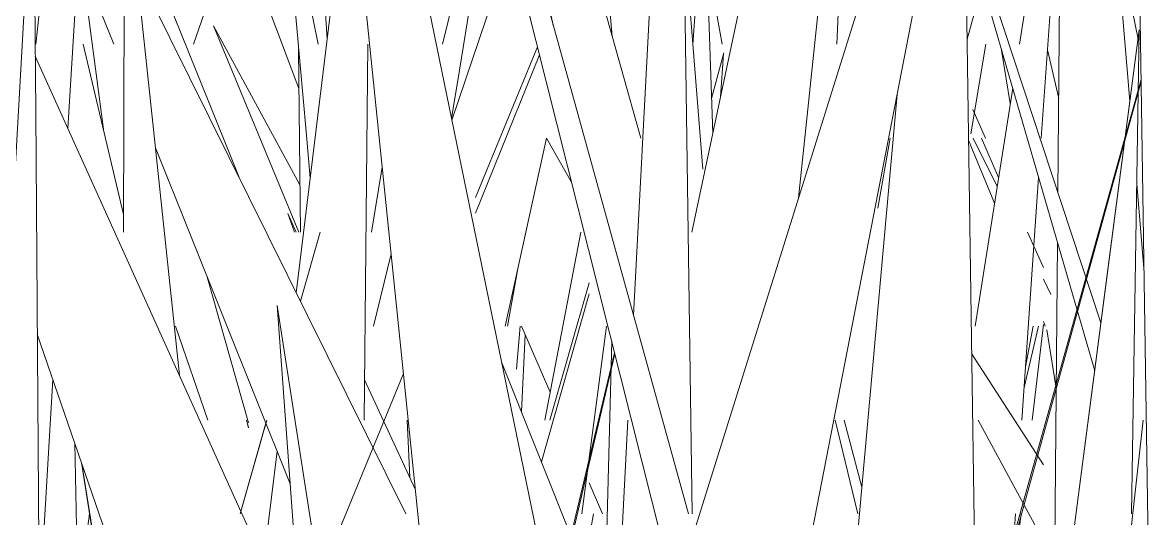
# Model space of a CAD drawing. Header units: millimetres. Extents: x -9575 to 27274, y -4387 to 11354.
# Drawn here: x -5736.22 to -5703.03, y 3071.93 to 3086.49 of the extents above; entities that cross this region are included whole.
import ezdxf

# ---------------------------------------------------------------- set-up
doc = ezdxf.new("R2010")
doc.units = ezdxf.units.MM
doc.layers.add('G-IMPT', color=8, linetype='Continuous', lineweight=9)

# ---------------------------------------------------------------- blocks, each defined once
blk = doc.blocks.new('Grass Array - 25_dwg-V50-North')
at = {"layer": 'G-IMPT'}
for p, q in [((-5716.642, 3072.065), (-5727.612, 3111.662)), ((-5720.616, 3086.409), (-5725.598, 3109.929)), ((-5710.475, 3109.059), (-5713.407, 3081.352)), ((-5705.568, 3107.107), (-5705.782, 3081.502)), ((-5703.667, 3084.188), (-5705.568, 3107.107)), ((-5719.277, 3062.624), (-5727.967, 3104.896)), ((-5733.539, 3085.859), (-5741.019, 3104.471)), ((-5716.534, 3072.065), (-5716.961, 3102.659)), ((-5723.623, 3048.759), (-5707.327, 3100.753)), ((-5724.727, 3100.228), (-5717.039, 3069.766)), ((-5703.573, 3099.735), (-5702.792, 3049.993)), ((-5722.535, 3099.056), (-5718.041, 3083.1)), ((-5716.539, 3080.341), (-5712.744, 3098.314)), ((-5703.667, 3084.188), (-5704.7, 3096.639)), ((-5711.836, 3095.794), (-5712.284, 3085.859)), ((-5726.921, 3094.69), (-5722.622, 3052.752)), ((-5708.571, 3094.136), (-5708.171, 3066.547)), ((-5706.91, 3085.859), (-5705.68, 3093.686)), ((-5717.473, 3092.889), (-5718.259, 3077.903)), ((-5735.888, 3091.764), (-5738.371, 3048.173)), ((-5735.888, 3091.764), (-5735.831, 3083.864)), ((-5733.255, 3080.341), (-5733.212, 3091.277)), ((-5732.391, 3083.541), (-5733.212, 3091.277)), ((-5731.191, 3085.859), (-5729.289, 3091.377)), ((-5723.872, 3085.859), (-5722.518, 3091.377)), ((-5709.192, 3091.162), (-5717.199, 3049.993)), ((-5716.646, 3091.377), (-5715.654, 3085.859)), ((-5727.884, 3083.295), (-5728.57, 3090.923)), ((-5727.531, 3085.859), (-5728.547, 3090.857)), ((-5723.376, 3085.101), (-5722.414, 3091.064)), ((-5735.832, 3085.859), (-5735.339, 3090.34)), ((-5729.865, 3081.973), (-5732.916, 3089.562)), ((-5706.823, 3084.653), (-5708.508, 3089.758)), ((-5719.191, 3089.35), (-5718.881, 3086.082)), ((-5734.581, 3088.454), (-5734.884, 3083.387)), ((-5729.624, 3088.618), (-5728.092, 3084.561)), ((-5723.595, 3083.628), (-5721.91, 3088.618)), ((-5716.739, 3088.618), (-5716.223, 3082.186)), ((-5716.517, 3085.859), (-5716.311, 3088.618)), ((-5704.701, 3076.264), (-5708.287, 3088.618)), ((-5703.396, 3085.859), (-5703.943, 3088.618)), ((-5733.829, 3083.29), (-5734.487, 3088.219)), ((-5715.928, 3083.235), (-5716.1, 3088.339)), ((-5732.867, 3088.029), (-5724.953, 3072.065)), ((-5727.017, 3088.063), (-5728.172, 3078.556)), ((-5727.265, 3086.019), (-5727.365, 3087.515)), ((-5708.453, 3086.008), (-5707.998, 3087.624)), ((-5706.014, 3086.803), (-5706.27, 3083.1)), ((-5728.093, 3080.341), (-5730.606, 3086.404)), ((-5728.065, 3081.73), (-5730.606, 3086.404)), ((-5708.372, 3048.137), (-5703.395, 3086.278)), ((-5703.395, 3086.278), (-5704.274, 3079.543)), ((-5703.395, 3086.278), (-5703.62, 3072.065)), ((-5734.438, 3085.859), (-5733.253, 3080.86)), ((-5726.175, 3074.823), (-5726.07, 3085.859)), ((-5708.339, 3083.232), (-5707.897, 3085.859)), ((-5735.843, 3085.508), (-5723.527, 3058.27)), ((-5728.103, 3085.725), (-5728.052, 3080.341)), ((-5722.902, 3081.355), (-5721.082, 3085.785)), ((-5721.022, 3085.55), (-5722.902, 3080.895)), ((-5715.607, 3085.602), (-5715.963, 3084.266)), ((-5715.614, 3085.575), (-5715.703, 3084.303)), ((-5707.436, 3085.688), (-5707.183, 3084.121)), ((-5705.759, 3084.268), (-5706.091, 3085.69)), ((-5723.376, 3085.101), (-5723.606, 3083.68)), ((-5703.339, 3084.82), (-5711.511, 3055.511)), ((-5711.762, 3054.334), (-5703.338, 3084.763)), ((-5708.21, 3077.582), (-5707.112, 3084.571)), ((-5704.518, 3077.672), (-5706.823, 3084.653)), ((-5711.863, 3069.306), (-5710.511, 3084.38)), ((-5735.573, 3048), (-5735.831, 3083.864)), ((-5708.285, 3083.941), (-5707.909, 3083.1)), ((-5732.391, 3083.541), (-5731.606, 3076.136)), ((-5727.884, 3083.295), (-5727.762, 3081.931)), ((-5728.351, 3072.951), (-5732.314, 3082.812)), ((-5720.812, 3083.1), (-5722.032, 3077.582)), ((-5720.072, 3081.784), (-5720.813, 3083.097)), ((-5711.075, 3081.042), (-5710.714, 3083.1)), ((-5708.41, 3083.042), (-5707.644, 3081.188)), ((-5708.273, 3083.1), (-5707.566, 3081.682)), ((-5707.525, 3081.943), (-5708.027, 3083.1)), ((-5725.646, 3082.249), (-5725.963, 3080.341)), ((-5706.35, 3081.945), (-5706.843, 3074.823)), ((-5703.25, 3079.152), (-5703.466, 3081.763)), ((-5703.25, 3079.152), (-5703.466, 3081.763)), ((-5728.228, 3080.341), (-5728.422, 3080.883)), ((-5728.172, 3080.341), (-5728.422, 3080.883)), ((-5728.049, 3078.309), (-5727.473, 3080.341)), ((-5719.805, 3080.341), (-5720.869, 3074.823)), ((-5706.673, 3080.341), (-5706.207, 3079.3)), ((-5705.795, 3080.031), (-5705.881, 3069.73)), ((-5725.904, 3077.582), (-5725.384, 3079.699)), ((-5708.372, 3048.137), (-5704.274, 3079.543)), ((-5721.963, 3077.582), (-5721.672, 3079.212)), ((-5730.805, 3079.059), (-5729.578, 3074.741)), ((-5720.722, 3074.823), (-5719.561, 3078.852)), ((-5706.207, 3078.955), (-5705.986, 3078.511)), ((-5719.561, 3078.531), (-5720.963, 3073.591)), ((-5728.733, 3078.182), (-5728.085, 3069.306)), ((-5728.733, 3078.182), (-5727.88, 3072.705)), ((-5731.72, 3077.582), (-5730.774, 3074.823)), ((-5721.697, 3076.318), (-5721.592, 3077.582)), ((-5721.554, 3077.582), (-5720.712, 3075.637)), ((-5719.775, 3072.065), (-5719.055, 3077.582)), ((-5706.777, 3075.777), (-5706.352, 3077.582)), ((-5706.735, 3076.382), (-5706.506, 3077.582)), ((-5706.54, 3074.823), (-5706.207, 3077.631)), ((-5706.207, 3077.714), (-5706.153, 3077.582)), ((-5725.677, 3048), (-5735.784, 3077.342)), ((-5721.555, 3075.068), (-5721.442, 3077.325)), ((-5706.108, 3077.474), (-5705.831, 3075.76)), ((-5719.106, 3069.306), (-5718.9, 3077.14)), ((-5722.131, 3076.504), (-5719.245, 3069.306)), ((-5720.602, 3069.306), (-5718.814, 3076.799)), ((-5719.188, 3075.135), (-5718.805, 3076.766)), ((-5708.32, 3076.778), (-5706.207, 3073.51)), ((-5727.489, 3070.187), (-5725.024, 3076.186)), ((-5735.325, 3076.009), (-5735.726, 3069.306)), ((-5724.677, 3072.795), (-5726.164, 3076.006)), ((-5719.188, 3075.135), (-5720.556, 3069.306)), ((-5729.818, 3072.065), (-5729.037, 3074.823)), ((-5729.818, 3072.065), (-5729.064, 3074.726)), ((-5729.633, 3074.823), (-5729.578, 3074.595)), ((-5729.632, 3074.823), (-5729.578, 3074.6)), ((-5724.837, 3073.142), (-5724.91, 3074.823)), ((-5718.421, 3074.823), (-5718.999, 3063.788)), ((-5711.668, 3072.065), (-5712.331, 3074.823)), ((-5711.545, 3072.851), (-5712.063, 3074.823)), ((-5706.207, 3071.273), (-5708.131, 3074.823)), ((-5703.274, 3074.823), (-5706.207, 3048.911)), ((-5734.682, 3074.143), (-5734.597, 3069.567)), ((-5728.736, 3073.909), (-5729.13, 3070.662)), ((-5733.378, 3066.547), (-5734.488, 3073.577)), ((-5734.474, 3073.538), (-5733.367, 3066.547)), ((-5719.561, 3072.977), (-5719.166, 3072.065)), ((-5726.74, 3065.377), (-5727.88, 3072.705)), ((-5734.248, 3072.065), (-5735.404, 3063.788)), ((-5719.561, 3071.35), (-5719.432, 3072.065)), ((-5707.034, 3072.065), (-5707.224, 3069.306)), ((-5707.194, 3069.306), (-5706.867, 3072.065))]:
    blk.add_line(p, q, dxfattribs=at)
blk = doc.blocks.new('Grass Array - Grass Array-V52-North')
blk.add_blockref('Grass Array - 25_dwg-V50-North', (0, 0))

msp = doc.modelspace()

# ---------------------------------------------------------------- block references
msp.add_blockref('Grass Array - Grass Array-V52-North', (0, 0))

doc.saveas('drawing.dxf')
